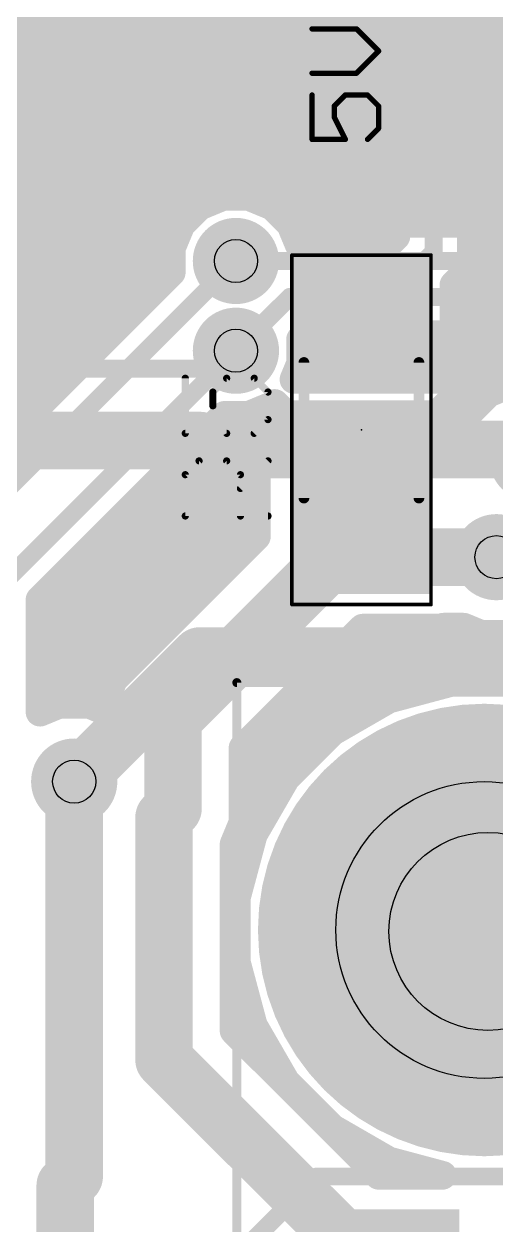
# Model space of a CAD drawing. Extents: x 0 to 10.8, y 0 to 6.1.
# Drawn here: x 4.087 to 4.35, y 3.403 to 4.072 of the extents above; entities that cross this region are included whole.
import ezdxf

# ---------------------------------------------------------------- set-up
doc = ezdxf.new("R2010")
doc.units = 0
for name, color, linetype in [('1', 22, 'CONTINUOUS'), ('116', 253, 'CONTINUOUS'), ('16', 175, 'CONTINUOUS'), ('17', 82, 'CONTINUOUS'), ('18', 82, 'CONTINUOUS'), ('20', 7, 'CONTINUOUS'), ('21', 253, 'CONTINUOUS'), ('23', 7, 'CONTINUOUS'), ('25', 253, 'CONTINUOUS'), ('29', 253, 'CONTINUOUS'), ('30', 253, 'CONTINUOUS'), ('31', 253, 'CONTINUOUS'), ('35', 253, 'CONTINUOUS'), ('39', 22, 'CONTINUOUS'), ('44', 253, 'CONTINUOUS'), ('51', 253, 'CONTINUOUS')]:
    doc.layers.add(name, color=color, linetype=linetype)

# ---------------------------------------------------------------- blocks, each defined once
blk = doc.blocks.new('RECT')
blk.add_solid([(-0.5, -0.5), (0.5, -0.5), (-0.5, 0.5), (0.5, 0.5)])
blk = doc.blocks.new('SQUAREP')
blk.add_solid([(-0.5, -0.5), (0.5, -0.5), (-0.5, 0.5), (0.5, 0.5)])
blk = doc.blocks.new('PIE')
at = {"const_width": 0.5}
blk.add_lwpolyline([(0, -0.25, 1), (0, 0.25, 1), (0, -0.25)], format="xyb", dxfattribs=at)
blk = doc.blocks.new('ROUNDV')
at = {"const_width": 0.5}
blk.add_lwpolyline([(0, -0.25, 1), (0, 0.25, 1), (0, -0.25)], format="xyb", dxfattribs=at)

msp = doc.modelspace()

# ---------------------------------------------------------------- linework, layer by layer
at = {"layer": '1'}
for points, const_width in [([(4.315, 3.945), (4.315, 4.31)], 0.01), ([(4.294, 4.278102), (4.294, 3.953697)], 0.016), ([(4.335996, 3.936299), (4.335996, 4.270583)], 0.016), ([(2.014693, 4.08), (4.294, 4.08)], 0.016), ([(4.335996, 4.08), (4.579, 4.08)], 0.016), ([(2.020996, 4.064), (4.294, 4.064)], 0.016), ([(4.335996, 4.064), (4.579, 4.064)], 0.016), ([(2.020996, 4.048), (4.294, 4.048)], 0.016), ([(4.335996, 4.048), (4.579, 4.048)], 0.016), ([(2.020996, 4.032), (4.294, 4.032)], 0.016), ([(4.335996, 4.032), (4.579, 4.032)], 0.016), ([(2.020996, 4.016), (4.294, 4.016)], 0.016), ([(4.335996, 4.016), (4.579, 4.016)], 0.016), ([(2.020996, 4), (4.294, 4)], 0.016), ([(4.335996, 4), (4.579, 4)], 0.016), ([(3.70698, 3.984), (4.294, 3.984)], 0.016), ([(4.335996, 3.984), (4.579, 3.984)], 0.016), ([(4.197835, 3.975996), (4.184606, 3.970516)], 0.016), ([(4.212161, 3.975996), (4.197835, 3.975996)], 0.016), ([(4.22539, 3.970516), (4.212161, 3.975996)], 0.016), ([(3.726508, 3.968), (4.182091, 3.968)], 0.016), ([(4.184606, 3.970516), (4.17448, 3.96039)], 0.016), ([(4.235516, 3.96039), (4.22539, 3.970516)], 0.016), ([(4.227906, 3.968), (4.294, 3.968)], 0.016), ([(4.335996, 3.968), (4.568303, 3.968)], 0.016), ([(4.17448, 3.96039), (4.169, 3.947161)], 0.016), ([(4.240059, 3.949417), (4.235516, 3.96039)], 0.016), ([(4.294, 3.953697), (4.28972, 3.949417)], 0.016), ([(3.730996, 3.952), (4.171008, 3.952)], 0.016), ([(4.169, 3.947161), (4.169, 3.933693)], 0.016), ([(4.238992, 3.952), (4.292303, 3.952)], 0.016), ([(4.28972, 3.949417), (4.240059, 3.949417)], 0.016), ([(4.335996, 3.952), (4.552303, 3.952)], 0.016), ([(4.275, 3.905), (4.315, 3.945)], 0.01), ([(3.728161, 3.936), (4.169, 3.936)], 0.016), ([(4.169, 3.933693), (4.046303, 3.810996)], 0.016), ([(4.0525, 3.7875), (4.205, 3.94)], 0.01), ([(4.326339, 3.926642), (4.335996, 3.936299)], 0.016), ([(4.335697, 3.936), (4.482059, 3.936)], 0.016), ([(4.326339, 3.863799), (4.326339, 3.926642)], 0.016), ([(3.765906, 3.92), (4.155307, 3.92)], 0.016), ([(4.326339, 3.92), (4.482059, 3.92)], 0.016), ([(3.775236, 3.904), (4.139307, 3.904)], 0.016), ([(4.27485, 3.901925), (4.275, 3.905)], 0.01), ([(4.326339, 3.904), (4.482059, 3.904)], 0.016), ([(3.776693, 3.888), (4.123307, 3.888)], 0.016), ([(4.075, 3.76), (4.205, 3.89)], 0.01), ([(4.326339, 3.888), (4.482059, 3.888)], 0.016), ([(4.361445, 3.872996), (4.345642, 3.866449)], 0.016), ([(3.792693, 3.872), (4.107307, 3.872)], 0.016), ([(4.326339, 3.872), (4.359043, 3.872)], 0.016), ([(4.345642, 3.866449), (4.333547, 3.854354)], 0.016), ([(4.212161, 3.854), (4.22539, 3.85948)], 0.016), ([(4.22539, 3.85948), (4.226531, 3.860626)], 0.016), ([(4.226531, 3.860626), (4.232728, 3.854429)], 0.016), ([(4.316969, 3.854429), (4.326339, 3.863799)], 0.016), ([(3.808693, 3.856), (4.091307, 3.856)], 0.016), ([(4.095996, 3.751299), (4.198693, 3.854)], 0.016), ([(4.198693, 3.854), (4.212161, 3.854)], 0.016), ([(4.216988, 3.856), (4.231157, 3.856)], 0.016), ([(4.232728, 3.854429), (4.316969, 3.854429)], 0.016), ([(4.318539, 3.856), (4.335193, 3.856)], 0.016), ([(4.333547, 3.854354), (4.327, 3.838551)], 0.016), ([(4.184693, 3.84), (4.225382, 3.84)], 0.016), ([(4.229831, 3.844449), (4.216358, 3.830976)], 0.016), ([(4.319866, 3.844449), (4.229831, 3.844449)], 0.016), ([(4.327, 3.837311), (4.319866, 3.844449)], 0.016), ([(4.324315, 3.84), (4.327602, 3.84)], 0.016), ([(4.327, 3.838551), (4.327, 3.837311)], 0.016), ([(4.216358, 3.830976), (4.216358, 3.786512)], 0.016), ([(4.168693, 3.824), (4.216358, 3.824)], 0.016), ([(4.152693, 3.808), (4.216358, 3.808)], 0.016), ([(4.136693, 3.792), (4.216358, 3.792)], 0.016), ([(4.17, 3.685), (4.27, 3.785)], 0.032), ([(4.27, 3.785), (4.27485, 3.789957)], 0.032), ([(4.27485, 3.789957), (4.28, 3.775)], 0.032), ([(4.216358, 3.786512), (4.147906, 3.718059)], 0.016), ([(4.28, 3.775), (4.35, 3.775)], 0.032), ([(4.120693, 3.776), (4.205846, 3.776)], 0.016), ([(4.104693, 3.76), (4.189846, 3.76)], 0.016), ([(4.095996, 3.688665), (4.095996, 3.751299)], 0.016), ([(4.095996, 3.744), (4.173846, 3.744)], 0.016), ([(4.208996, 3.668843), (4.275614, 3.735461)], 0.016), ([(4.275614, 3.735461), (4.319866, 3.735461)], 0.016), ([(4.319866, 3.735461), (4.320406, 3.736)], 0.016), ([(4.320406, 3.736), (4.331791, 3.736)], 0.016), ([(4.331791, 3.736), (4.341445, 3.732)], 0.016), ([(4.341445, 3.732), (4.358551, 3.732)], 0.016), ([(4.095996, 3.728), (4.157846, 3.728)], 0.016), ([(4.268154, 3.728), (4.801, 3.728)], 0.016), ([(4.095996, 3.712), (4.141846, 3.712)], 0.016), ([(4.147906, 3.718059), (4.136937, 3.707091)], 0.016), ([(4.252154, 3.712), (4.801, 3.712)], 0.016), ([(4.136937, 3.707091), (4.131, 3.692756)], 0.016), ([(4.32513, 3.705366), (4.29002, 3.695961)], 0.016), ([(4.36148, 3.705366), (4.32513, 3.705366)], 0.016), ([(4.095996, 3.696), (4.132346, 3.696)], 0.016), ([(4.106445, 3.692996), (4.095996, 3.688665)], 0.016), ([(4.123551, 3.692996), (4.106445, 3.692996)], 0.016), ([(4.131, 3.689906), (4.123551, 3.692996)], 0.016), ([(4.131, 3.692756), (4.131, 3.689906)], 0.016), ([(4.17, 3.635), (4.17, 3.685)], 0.032), ([(4.236154, 3.696), (4.290169, 3.696)], 0.016), ([(4.29002, 3.695961), (4.258543, 3.677783)], 0.016), ([(4.220154, 3.68), (4.262382, 3.68)], 0.016), ([(4.258543, 3.677783), (4.232843, 3.652083)], 0.016), ([(4.208996, 3.62724), (4.208996, 3.668843)], 0.016), ([(4.208996, 3.664), (4.24476, 3.664)], 0.016), ([(4.115, 3.65), (4.115, 3.43)], 0.032), ([(4.232843, 3.652083), (4.214665, 3.620606)], 0.016), ([(4.208996, 3.648), (4.230488, 3.648)], 0.016), ([(4.165, 3.63), (4.17, 3.635)], 0.032), ([(4.165, 3.495), (4.165, 3.63)], 0.032), ([(4.208996, 3.632), (4.221248, 3.632)], 0.016), ([(4.203996, 3.615165), (4.208996, 3.62724)], 0.016), ([(4.214665, 3.620606), (4.20526, 3.585496)], 0.016), ([(4.203996, 3.511154), (4.203996, 3.615165)], 0.016), ([(4.204339, 3.616), (4.213433, 3.616)], 0.016), ([(4.203996, 3.6), (4.209146, 3.6)], 0.016), ([(4.20526, 3.585496), (4.20526, 3.549146)], 0.016), ([(4.203996, 3.584), (4.20526, 3.584)], 0.016), ([(4.203996, 3.568), (4.20526, 3.568)], 0.016), ([(4.203996, 3.552), (4.20526, 3.552)], 0.016), ([(4.20526, 3.549146), (4.214665, 3.514035)], 0.016), ([(4.203996, 3.536), (4.20878, 3.536)], 0.016), ([(4.203996, 3.52), (4.213067, 3.52)], 0.016), ([(4.284472, 3.430673), (4.203996, 3.511154)], 0.016), ([(4.214665, 3.514035), (4.232843, 3.482559)], 0.016), ([(4.28, 3.38), (4.165, 3.495)], 0.032), ([(4.21115, 3.504), (4.220461, 3.504)], 0.016), ([(4.22715, 3.488), (4.229697, 3.488)], 0.016), ([(4.232843, 3.482559), (4.258543, 3.456858)], 0.016), ([(4.24315, 3.472), (4.243402, 3.472)], 0.016), ([(4.258543, 3.456858), (4.29002, 3.438681)], 0.016), ([(4.25915, 3.456), (4.260028, 3.456)], 0.016), ([(4.115, 3.43), (4.11, 3.425)], 0.032), ([(4.27515, 3.44), (4.287732, 3.44)], 0.016), ([(4.29002, 3.438681), (4.319921, 3.430673)], 0.016), ([(4.11, 3.425), (4.11, 2.24)], 0.032), ([(4.319921, 3.430673), (4.284472, 3.430673)], 0.016)]:
    msp.add_lwpolyline(points, dxfattribs=dict(at, const_width=const_width))
for points, const_width in [([(4.294, 4.076, 1), (4.294, 4.084)], 0.008), ([(4.335996, 4.084, 1), (4.335996, 4.076)], 0.008), ([(4.294, 4.06, 1), (4.294, 4.068)], 0.008), ([(4.335996, 4.068, 1), (4.335996, 4.06)], 0.008), ([(4.294, 4.044, 1), (4.294, 4.052)], 0.008), ([(4.335996, 4.052, 1), (4.335996, 4.044)], 0.008), ([(4.294, 4.028, 1), (4.294, 4.036)], 0.008), ([(4.335996, 4.036, 1), (4.335996, 4.028)], 0.008), ([(4.294, 4.012, 1), (4.294, 4.02)], 0.008), ([(4.335996, 4.02, 1), (4.335996, 4.012)], 0.008), ([(4.294, 3.996, 1), (4.294, 4.004)], 0.008), ([(4.335996, 4.004, 1), (4.335996, 3.996)], 0.008), ([(4.294, 3.98, 1), (4.294, 3.988)], 0.008), ([(4.335996, 3.988, 1), (4.335996, 3.98)], 0.008), ([(4.197835, 3.979996, 1), (4.197835, 3.971996)], 0.008), ([(4.199366, 3.972301, 1), (4.196304, 3.979691)], 0.008), ([(4.213692, 3.979691, 1), (4.21063, 3.972301)], 0.008), ([(4.212161, 3.971996, 1), (4.212161, 3.979996)], 0.008), ([(4.183075, 3.974211, 1), (4.186137, 3.96682)], 0.008), ([(4.187435, 3.967687, 1), (4.181778, 3.973344)], 0.008), ([(4.182091, 3.964, 1), (4.182091, 3.972)], 0.008), ([(4.228218, 3.973344, 1), (4.222561, 3.967687)], 0.008), ([(4.223859, 3.96682, 1), (4.226921, 3.974211)], 0.008), ([(4.227906, 3.972, 1), (4.227906, 3.964)], 0.008), ([(4.294, 3.964, 1), (4.294, 3.972)], 0.008), ([(4.335996, 3.972, 1), (4.335996, 3.964)], 0.008), ([(4.171652, 3.963218, 1), (4.177309, 3.957561)], 0.008), ([(4.178176, 3.958859, 1), (4.170785, 3.961921)], 0.008), ([(4.239211, 3.96192, 1), (4.23182, 3.958859)], 0.008), ([(4.232687, 3.957561, 1), (4.238344, 3.963218)], 0.008), ([(4.296828, 3.950868, 1), (4.291172, 3.956525)], 0.008), ([(4.173, 3.947161, 1), (4.165, 3.947161)], 0.008), ([(4.171008, 3.948, 1), (4.171008, 3.956)], 0.008), ([(4.238992, 3.956, 1), (4.238992, 3.948)], 0.008), ([(4.240059, 3.953417, 1), (4.240059, 3.945417)], 0.008), ([(4.236363, 3.947887, 1), (4.243755, 3.950948)], 0.008), ([(4.286892, 3.952246, 1), (4.292549, 3.946589)], 0.008), ([(4.28972, 3.945417, 1), (4.28972, 3.953417)], 0.008), ([(4.29, 3.953697, 1), (4.298, 3.953697)], 0.008), ([(4.292303, 3.948, 1), (4.292303, 3.956)], 0.008), ([(4.335996, 3.956, 1), (4.335996, 3.948)], 0.008), ([(4.165305, 3.948692, 1), (4.172695, 3.94563)], 0.008), ([(4.3125, 3.945, 1), (4.3175, 3.945)], 0.005), ([(4.316768, 3.943232, 1), (4.313232, 3.946768)], 0.005), ([(4.171828, 3.930864, 1), (4.166172, 3.936521)], 0.008), ([(4.169, 3.932, 1), (4.169, 3.94)], 0.008), ([(4.206768, 3.938232, 1), (4.203232, 3.941768)], 0.005), ([(4.335697, 3.94, 1), (4.335697, 3.932)], 0.008), ([(4.338824, 3.933471, 1), (4.333168, 3.939128)], 0.008), ([(4.165, 3.933693, 1), (4.173, 3.933693)], 0.008), ([(4.330339, 3.926642, 1), (4.322339, 3.926642)], 0.008), ([(4.331996, 3.936299, 1), (4.339996, 3.936299)], 0.008), ([(4.155307, 3.916, 1), (4.155307, 3.924)], 0.008), ([(4.32351, 3.92947, 1), (4.329167, 3.923813)], 0.008), ([(4.326339, 3.924, 1), (4.326339, 3.916)], 0.008), ([(4.139307, 3.9, 1), (4.139307, 3.908)], 0.008), ([(4.273232, 3.906768, 1), (4.276768, 3.903232)], 0.005), ([(4.277497, 3.904879, 1), (4.272503, 3.905121)], 0.005), ([(4.326339, 3.908, 1), (4.326339, 3.9)], 0.008), ([(4.272353, 3.902047, 1), (4.277347, 3.901804)], 0.005), ([(4.123307, 3.884, 1), (4.123307, 3.892)], 0.008), ([(4.206768, 3.888232, 1), (4.203232, 3.891768)], 0.005), ([(4.326339, 3.892, 1), (4.326339, 3.884)], 0.008), ([(4.107307, 3.868, 1), (4.107307, 3.876)], 0.008), ([(4.326339, 3.876, 1), (4.326339, 3.868)], 0.008), ([(4.344111, 3.870144, 1), (4.347173, 3.862753)], 0.008), ([(4.34847, 3.86362, 1), (4.342813, 3.869277)], 0.008), ([(4.22936, 3.863454, 1), (4.223703, 3.857798)], 0.008), ([(4.229365, 3.857802, 1), (4.223698, 3.86345)], 0.008), ([(4.226921, 3.855785, 1), (4.223859, 3.863176)], 0.008), ([(4.322339, 3.863799, 1), (4.330339, 3.863799)], 0.008), ([(4.329167, 3.860971, 1), (4.32351, 3.866628)], 0.008), ([(4.091307, 3.852, 1), (4.091307, 3.86)], 0.008), ([(4.198693, 3.858, 1), (4.198693, 3.85)], 0.008), ([(4.201521, 3.851172, 1), (4.195864, 3.856828)], 0.008), ([(4.21063, 3.857695, 1), (4.213692, 3.850305)], 0.008), ([(4.212161, 3.85, 1), (4.212161, 3.858)], 0.008), ([(4.216988, 3.86, 1), (4.216988, 3.852)], 0.008), ([(4.222556, 3.862304, 1), (4.228223, 3.856657)], 0.008), ([(4.232728, 3.858429, 1), (4.232728, 3.850429)], 0.008), ([(4.2299, 3.851601, 1), (4.235557, 3.857258)], 0.008), ([(4.231157, 3.852, 1), (4.231157, 3.86)], 0.008), ([(4.31414, 3.857258, 1), (4.319797, 3.851601)], 0.008), ([(4.318539, 3.86, 1), (4.318539, 3.852)], 0.008), ([(4.316969, 3.850429, 1), (4.316969, 3.858429)], 0.008), ([(4.330719, 3.857183, 1), (4.336376, 3.851526)], 0.008), ([(4.337243, 3.852823, 1), (4.329852, 3.855885)], 0.008), ([(4.335193, 3.852, 1), (4.335193, 3.86)], 0.008), ([(4.184693, 3.844, 1), (4.184693, 3.836)], 0.008), ([(4.225382, 3.836, 1), (4.225382, 3.844)], 0.008), ([(4.229831, 3.848449, 1), (4.229831, 3.840449)], 0.008), ([(4.232659, 3.84162, 1), (4.227002, 3.847277)], 0.008), ([(4.322695, 3.847276, 1), (4.317037, 3.841621)], 0.008), ([(4.319866, 3.840449, 1), (4.319866, 3.848449)], 0.008), ([(4.324315, 3.844, 1), (4.324315, 3.836)], 0.008), ([(4.327602, 3.836, 1), (4.327602, 3.844)], 0.008), ([(4.331, 3.838551, 1), (4.323, 3.838551)], 0.008), ([(4.323305, 3.840082, 1), (4.330695, 3.83702)], 0.008), ([(4.323, 3.837311, 1), (4.331, 3.837311)], 0.008), ([(4.324171, 3.834483, 1), (4.329829, 3.840139)], 0.008), ([(4.220358, 3.830976, 1), (4.212358, 3.830976)], 0.008), ([(4.21353, 3.833805, 1), (4.219187, 3.828148)], 0.008), ([(4.168693, 3.828, 1), (4.168693, 3.82)], 0.008), ([(4.216358, 3.82, 1), (4.216358, 3.828)], 0.008), ([(4.152693, 3.812, 1), (4.152693, 3.804)], 0.008), ([(4.216358, 3.804, 1), (4.216358, 3.812)], 0.008), ([(4.136693, 3.796, 1), (4.136693, 3.788)], 0.008), ([(4.216358, 3.788, 1), (4.216358, 3.796)], 0.008), ([(4.275657, 3.779343, 1), (4.264343, 3.790657)], 0.016), ([(4.282415, 3.792561, 1), (4.267286, 3.787352)], 0.016), ([(4.280568, 3.784361, 1), (4.269133, 3.795552)], 0.016), ([(4.219187, 3.783683, 1), (4.21353, 3.78934)], 0.008), ([(4.264282, 3.790595, 1), (4.275718, 3.779405)], 0.016), ([(4.212358, 3.786512, 1), (4.220358, 3.786512)], 0.008), ([(4.28, 3.783, 1), (4.28, 3.767)], 0.016), ([(4.35, 3.767, 1), (4.35, 3.783)], 0.016), ([(4.120693, 3.78, 1), (4.120693, 3.772)], 0.008), ([(4.205846, 3.772, 1), (4.205846, 3.78)], 0.008), ([(4.272436, 3.772396, 1), (4.287564, 3.777604)], 0.016), ([(4.104693, 3.764, 1), (4.104693, 3.756)], 0.008), ([(4.189846, 3.756, 1), (4.189846, 3.764)], 0.008), ([(4.099996, 3.751299, 1), (4.091996, 3.751299)], 0.008), ([(4.093168, 3.754128, 1), (4.098825, 3.748471)], 0.008), ([(4.095996, 3.748, 1), (4.095996, 3.74)], 0.008), ([(4.173846, 3.74, 1), (4.173846, 3.748)], 0.008), ([(4.275614, 3.739461, 1), (4.275614, 3.731461)], 0.008), ([(4.278443, 3.732632, 1), (4.272786, 3.738289)], 0.008), ([(4.317038, 3.738289, 1), (4.322695, 3.732632)], 0.008), ([(4.320406, 3.74, 1), (4.320406, 3.732)], 0.008), ([(4.323234, 3.733172, 1), (4.317577, 3.738828)], 0.008), ([(4.319866, 3.731461, 1), (4.319866, 3.739461)], 0.008), ([(4.333323, 3.739695, 1), (4.33026, 3.732305)], 0.008), ([(4.331791, 3.732, 1), (4.331791, 3.74)], 0.008), ([(4.341445, 3.736, 1), (4.341445, 3.728)], 0.008), ([(4.095996, 3.732, 1), (4.095996, 3.724)], 0.008), ([(4.157846, 3.724, 1), (4.157846, 3.732)], 0.008), ([(4.268154, 3.732, 1), (4.268154, 3.724)], 0.008), ([(4.339914, 3.728305, 1), (4.342976, 3.735695)], 0.008), ([(4.095996, 3.716, 1), (4.095996, 3.708)], 0.008), ([(4.141846, 3.708, 1), (4.141846, 3.716)], 0.008), ([(4.145077, 3.720887, 1), (4.150734, 3.715231)], 0.008), ([(4.150734, 3.715231, 1), (4.145077, 3.720887)], 0.008), ([(4.252154, 3.716, 1), (4.252154, 3.708)], 0.008), ([(4.134109, 3.709919, 1), (4.139765, 3.704262)], 0.008), ([(4.140633, 3.70556, 1), (4.133241, 3.708621)], 0.008), ([(4.32513, 3.709366, 1), (4.32513, 3.701366)], 0.008), ([(4.326165, 3.701502, 1), (4.324095, 3.70923)], 0.008), ([(4.095996, 3.7, 1), (4.095996, 3.692)], 0.008), ([(4.106445, 3.696996, 1), (4.106445, 3.688996)], 0.008), ([(4.107976, 3.689301, 1), (4.104913, 3.696691)], 0.008), ([(4.125084, 3.696691, 1), (4.122018, 3.689301)], 0.008), ([(4.123551, 3.688996, 1), (4.123551, 3.696996)], 0.008), ([(4.135, 3.692756, 1), (4.127, 3.692756)], 0.008), ([(4.132346, 3.692, 1), (4.132346, 3.7)], 0.008), ([(4.178, 3.685, 1), (4.162, 3.685)], 0.016), ([(4.236154, 3.7, 1), (4.236154, 3.692)], 0.008), ([(4.288985, 3.699824, 1), (4.291055, 3.692097)], 0.008), ([(4.29202, 3.692497, 1), (4.288019, 3.699425)], 0.008), ([(4.290169, 3.692, 1), (4.290169, 3.7)], 0.008), ([(4.094465, 3.692361, 1), (4.097528, 3.68497)], 0.008), ([(4.127304, 3.694287, 1), (4.134696, 3.691225)], 0.008), ([(4.127, 3.689906, 1), (4.135, 3.689906)], 0.008), ([(4.129467, 3.686211, 1), (4.132533, 3.6936)], 0.008), ([(4.164343, 3.690657, 1), (4.175657, 3.679343)], 0.016), ([(4.091996, 3.688665, 1), (4.099996, 3.688665)], 0.008), ([(4.220154, 3.684, 1), (4.220154, 3.676)], 0.008), ([(4.262382, 3.676, 1), (4.262382, 3.684)], 0.008), ([(4.256543, 3.681247, 1), (4.260544, 3.67432)], 0.008), ([(4.261372, 3.674955, 1), (4.255715, 3.680612)], 0.008), ([(4.212996, 3.668843, 1), (4.204996, 3.668843)], 0.008), ([(4.206168, 3.671671, 1), (4.211824, 3.666014)], 0.008), ([(4.208996, 3.668, 1), (4.208996, 3.66)], 0.008), ([(4.24476, 3.66, 1), (4.24476, 3.668)], 0.008), ([(4.123, 3.65, 1), (4.107, 3.65)], 0.016), ([(4.236306, 3.650082, 1), (4.229379, 3.654083)], 0.008), ([(4.208996, 3.652, 1), (4.208996, 3.644)], 0.008), ([(4.230014, 3.654911, 1), (4.235671, 3.649254)], 0.008), ([(4.230488, 3.644, 1), (4.230488, 3.652)], 0.008), ([(4.175657, 3.629343, 1), (4.164343, 3.640657)], 0.016), ([(4.173, 3.63, 1), (4.157, 3.63)], 0.016), ([(4.159343, 3.635657, 1), (4.170657, 3.624343)], 0.016), ([(4.162, 3.635, 1), (4.178, 3.635)], 0.016), ([(4.208996, 3.636, 1), (4.208996, 3.628)], 0.008), ([(4.221248, 3.628, 1), (4.221248, 3.636)], 0.008), ([(4.212692, 3.62571, 1), (4.2053, 3.62877)], 0.008), ([(4.204996, 3.62724, 1), (4.212996, 3.62724)], 0.008), ([(4.211201, 3.622607, 1), (4.218129, 3.618606)], 0.008), ([(4.218529, 3.619571, 1), (4.210802, 3.621641)], 0.008), ([(4.207996, 3.615165, 1), (4.199996, 3.615165)], 0.008), ([(4.2003, 3.616696, 1), (4.207692, 3.613635)], 0.008), ([(4.204339, 3.62, 1), (4.204339, 3.612)], 0.008), ([(4.213433, 3.612, 1), (4.213433, 3.62)], 0.008), ([(4.203996, 3.604, 1), (4.203996, 3.596)], 0.008), ([(4.209146, 3.596, 1), (4.209146, 3.604)], 0.008), ([(4.20926, 3.585496, 1), (4.20126, 3.585496)], 0.008), ([(4.203996, 3.588, 1), (4.203996, 3.58)], 0.008), ([(4.201396, 3.586531, 1), (4.209124, 3.584461)], 0.008), ([(4.20526, 3.58, 1), (4.20526, 3.588)], 0.008), ([(4.203996, 3.572, 1), (4.203996, 3.564)], 0.008), ([(4.20526, 3.564, 1), (4.20526, 3.572)], 0.008), ([(4.203996, 3.556, 1), (4.203996, 3.548)], 0.008), ([(4.20526, 3.548, 1), (4.20526, 3.556)], 0.008), ([(4.209124, 3.550181, 1), (4.201396, 3.548111)], 0.008), ([(4.20126, 3.549146, 1), (4.20926, 3.549146)], 0.008), ([(4.203996, 3.54, 1), (4.203996, 3.532)], 0.008), ([(4.20878, 3.532, 1), (4.20878, 3.54)], 0.008), ([(4.203996, 3.524, 1), (4.203996, 3.516)], 0.008), ([(4.213067, 3.516, 1), (4.213067, 3.524)], 0.008), ([(4.206825, 3.513982, 1), (4.201168, 3.508325)], 0.008), ([(4.218129, 3.516036, 1), (4.211201, 3.512035)], 0.008), ([(4.210802, 3.513, 1), (4.218529, 3.51507)], 0.008), ([(4.199996, 3.511154, 1), (4.207996, 3.511154)], 0.008), ([(4.170657, 3.500657, 1), (4.159343, 3.489343)], 0.016), ([(4.21115, 3.508, 1), (4.21115, 3.5)], 0.008), ([(4.220461, 3.5, 1), (4.220461, 3.508)], 0.008), ([(4.157, 3.495, 1), (4.173, 3.495)], 0.016), ([(4.22715, 3.492, 1), (4.22715, 3.484)], 0.008), ([(4.229697, 3.484, 1), (4.229697, 3.492)], 0.008), ([(4.235671, 3.485387, 1), (4.230014, 3.479731)], 0.008), ([(4.229379, 3.480559, 1), (4.236306, 3.484559)], 0.008), ([(4.24315, 3.476, 1), (4.24315, 3.468)], 0.008), ([(4.243402, 3.468, 1), (4.243402, 3.476)], 0.008), ([(4.260544, 3.460322, 1), (4.256543, 3.453394)], 0.008), ([(4.25915, 3.46, 1), (4.25915, 3.452)], 0.008), ([(4.255715, 3.45403, 1), (4.261372, 3.459687)], 0.008), ([(4.260028, 3.452, 1), (4.260028, 3.46)], 0.008), ([(4.120657, 3.424343, 1), (4.109343, 3.435657)], 0.016), ([(4.27515, 3.444, 1), (4.27515, 3.436)], 0.008), ([(4.291054, 3.442545, 1), (4.288985, 3.434817)], 0.008), ([(4.287732, 3.436, 1), (4.287732, 3.444)], 0.008), ([(4.288019, 3.435217, 1), (4.29202, 3.442145)], 0.008), ([(4.118, 3.425, 1), (4.102, 3.425)], 0.016), ([(4.284472, 3.434673, 1), (4.284472, 3.426673)], 0.008), ([(4.319921, 3.426673, 1), (4.319921, 3.434673)], 0.008), ([(4.104343, 3.430657, 1), (4.115657, 3.419343)], 0.016), ([(4.107, 3.43, 1), (4.123, 3.43)], 0.016), ([(4.281644, 3.427845, 1), (4.287301, 3.433502)], 0.008), ([(4.318886, 3.426809, 1), (4.320956, 3.434537)], 0.008)]:
    msp.add_lwpolyline(points, format="xyb", dxfattribs=dict(at, const_width=const_width))
at = {"layer": '116'}
for points, const_width in [([(4.205, 3.930079, 1), (4.205, 3.949921, 1), (4.205, 3.930079)], 0.008071), ([(4.205, 3.880079, 1), (4.205, 3.899921, 1), (4.205, 3.880079)], 0.008071), ([(4.35, 3.765079, 1), (4.35, 3.784921, 1), (4.35, 3.765079)], 0.008071), ([(4.115, 3.640079, 1), (4.115, 3.659921, 1), (4.115, 3.640079)], 0.008071), ([(4.343307, 3.522047, 1), (4.343307, 3.612598, 1), (4.343307, 3.522047)], 0.07874), ([(4.345276, 3.535039, 1), (4.345276, 3.598031, 1), (4.345276, 3.535039)], 0.051181)]:
    msp.add_lwpolyline(points, format="xyb", dxfattribs=dict(at, const_width=const_width))
at = {"layer": '16'}
for points, const_width in [([(4.461917, 4.301614), (4.081299, 3.920996)], 0.016), ([(4.09, 3.9), (4.5, 4.31)], 0.01), ([(4.194173, 3.974476), (4.49028, 4.270583)], 0.016), ([(1.324697, 4.08), (4.240303, 4.08)], 0.016), ([(4.299697, 4.08), (4.525303, 4.08)], 0.016), ([(1.846917, 4.064), (4.224303, 4.064)], 0.016), ([(4.283697, 4.064), (4.509303, 4.064)], 0.016), ([(1.976122, 4.048), (4.208303, 4.048)], 0.016), ([(4.267697, 4.048), (4.493303, 4.048)], 0.016), ([(1.976122, 4.032), (4.192303, 4.032)], 0.016), ([(4.251697, 4.032), (4.477303, 4.032)], 0.016), ([(1.976122, 4.016), (4.176303, 4.016)], 0.016), ([(4.235697, 4.016), (4.461303, 4.016)], 0.016), ([(1.979693, 4), (4.160303, 4)], 0.016), ([(4.219697, 4), (4.445303, 4)], 0.016), ([(3.70698, 3.984), (4.144303, 3.984)], 0.016), ([(4.203697, 3.984), (4.429303, 3.984)], 0.016), ([(4.197835, 3.975996), (4.194173, 3.974476)], 0.016), ([(4.212161, 3.975996), (4.197835, 3.975996)], 0.016), ([(4.22539, 3.970516), (4.212161, 3.975996)], 0.016), ([(3.776693, 3.968), (4.128303, 3.968)], 0.016), ([(4.234909, 3.960996), (4.22539, 3.970516)], 0.016), ([(4.227906, 3.968), (4.413303, 3.968)], 0.016), ([(4.406299, 3.960996), (4.234909, 3.960996)], 0.016), ([(3.792693, 3.952), (4.112303, 3.952)], 0.016), ([(3.808693, 3.936), (4.096303, 3.936)], 0.016), ([(4.205, 3.94), (4.415, 3.94)], 0.01), ([(4.081299, 3.920996), (3.823697, 3.920996)], 0.016), ([(4.205, 3.89), (4.235, 3.92)], 0.01), ([(4.235, 3.92), (4.69, 3.92)], 0.01), ([(4.240996, 3.896299), (4.243697, 3.899)], 0.016), ([(4.243697, 3.899), (4.698697, 3.899)], 0.016), ([(3.815, 3.9), (4.09, 3.9)], 0.01), ([(4.240996, 3.882835), (4.240996, 3.896299)], 0.016), ([(4.205, 3.89), (4.195, 3.88)], 0.01), ([(4.240996, 3.888), (6.910063, 3.888)], 0.016), ([(4.237331, 3.873996), (4.240996, 3.882835)], 0.016), ([(4.195, 3.88), (3.805, 3.88)], 0.01), ([(4.372756, 3.873996), (4.237331, 3.873996)], 0.016), ([(1.705, 3.84), (4.185, 3.84)], 0.032), ([(4.185, 3.84), (4.19, 3.835)], 0.032), ([(4.19, 3.835), (4.365, 3.835)], 0.032), ([(4.365, 3.835), (4.37, 3.83)], 0.032), ([(4.35, 3.775), (4.455, 3.775)], 0.032), ([(4.185, 3.72), (4.115, 3.65)], 0.032), ([(4.435, 3.72), (4.185, 3.72)], 0.032), ([(3.495, 2.675), (4.25, 3.43)], 0.01), ([(4.25, 3.43), (4.47, 3.43)], 0.01)]:
    msp.add_lwpolyline(points, dxfattribs=dict(at, const_width=const_width))
for points, const_width in [([(4.240303, 4.076, 1), (4.240303, 4.084)], 0.008), ([(4.299697, 4.084, 1), (4.299697, 4.076)], 0.008), ([(4.224303, 4.06, 1), (4.224303, 4.068)], 0.008), ([(4.283697, 4.068, 1), (4.283697, 4.06)], 0.008), ([(4.208303, 4.044, 1), (4.208303, 4.052)], 0.008), ([(4.267697, 4.052, 1), (4.267697, 4.044)], 0.008), ([(4.192303, 4.028, 1), (4.192303, 4.036)], 0.008), ([(4.251697, 4.036, 1), (4.251697, 4.028)], 0.008), ([(4.176303, 4.012, 1), (4.176303, 4.02)], 0.008), ([(4.235697, 4.02, 1), (4.235697, 4.012)], 0.008), ([(4.160303, 3.996, 1), (4.160303, 4.004)], 0.008), ([(4.219697, 4.004, 1), (4.219697, 3.996)], 0.008), ([(4.144303, 3.98, 1), (4.144303, 3.988)], 0.008), ([(4.203697, 3.988, 1), (4.203697, 3.98)], 0.008), ([(4.19264, 3.978171, 1), (4.195707, 3.970782)], 0.008), ([(4.191345, 3.977305, 1), (4.197002, 3.971648)], 0.008), ([(4.197835, 3.979996, 1), (4.197835, 3.971996)], 0.008), ([(4.199368, 3.972302, 1), (4.196301, 3.97969)], 0.008), ([(4.213692, 3.979691, 1), (4.21063, 3.972301)], 0.008), ([(4.212161, 3.971996, 1), (4.212161, 3.979996)], 0.008), ([(4.128303, 3.964, 1), (4.128303, 3.972)], 0.008), ([(4.228218, 3.973344, 1), (4.222561, 3.967687)], 0.008), ([(4.223859, 3.96682, 1), (4.226921, 3.974211)], 0.008), ([(4.227906, 3.972, 1), (4.227906, 3.964)], 0.008), ([(4.234909, 3.964996, 1), (4.234909, 3.956996)], 0.008), ([(4.232081, 3.958168, 1), (4.237738, 3.963824)], 0.008), ([(4.112303, 3.948, 1), (4.112303, 3.956)], 0.008), ([(4.096303, 3.932, 1), (4.096303, 3.94)], 0.008), ([(4.205, 3.9425, 1), (4.205, 3.9375)], 0.005), ([(4.078471, 3.923824, 1), (4.084128, 3.918168)], 0.008), ([(4.081299, 3.916996, 1), (4.081299, 3.924996)], 0.008), ([(4.235, 3.9225, 1), (4.235, 3.9175)], 0.005), ([(4.236768, 3.918232, 1), (4.233232, 3.921768)], 0.005), ([(4.243697, 3.903, 1), (4.243697, 3.895)], 0.008), ([(4.246525, 3.896172, 1), (4.240868, 3.901828)], 0.008), ([(4.088232, 3.901768, 1), (4.091768, 3.898232)], 0.005), ([(4.09, 3.8975, 1), (4.09, 3.9025)], 0.005), ([(4.244996, 3.896299, 1), (4.236996, 3.896299)], 0.008), ([(4.238168, 3.899128, 1), (4.243824, 3.893471)], 0.008), ([(4.203232, 3.891768, 1), (4.206768, 3.888232)], 0.005), ([(4.206768, 3.888232, 1), (4.203232, 3.891768)], 0.005), ([(4.240996, 3.892, 1), (4.240996, 3.884)], 0.008), ([(4.244691, 3.881302, 1), (4.237301, 3.884367)], 0.008), ([(4.193232, 3.881768, 1), (4.196768, 3.878232)], 0.005), ([(4.195, 3.8775, 1), (4.195, 3.8825)], 0.005), ([(4.237331, 3.877996, 1), (4.237331, 3.869996)], 0.008), ([(4.236996, 3.882835, 1), (4.244996, 3.882835)], 0.008), ([(4.233636, 3.875528, 1), (4.241026, 3.872464)], 0.008), ([(4.190657, 3.845657, 1), (4.179343, 3.834343)], 0.016), ([(4.185, 3.832, 1), (4.185, 3.848)], 0.016), ([(4.19, 3.843, 1), (4.19, 3.827)], 0.016), ([(4.184343, 3.829343, 1), (4.195657, 3.840657)], 0.016), ([(4.370657, 3.840657, 1), (4.359343, 3.829343)], 0.016), ([(4.35, 3.783, 1), (4.35, 3.767)], 0.016), ([(4.185, 3.728, 1), (4.185, 3.712)], 0.016), ([(4.190657, 3.714343, 1), (4.179343, 3.725657)], 0.016), ([(4.109343, 3.655657, 1), (4.120657, 3.644343)], 0.016), ([(4.25, 3.4325, 1), (4.25, 3.4275)], 0.005), ([(4.251768, 3.428232, 1), (4.248232, 3.431768)], 0.005)]:
    msp.add_lwpolyline(points, format="xyb", dxfattribs=dict(at, const_width=const_width))
at = {"layer": '20'}
for centre, radius in [((4.343307, 3.567323), 0.082677), ((4.345276, 3.566535), 0.055118)]:
    msp.add_circle(centre, radius, dxfattribs=at)
at = {"layer": '21', "const_width": 0.005}
for points in [[(4.205512, 0.358661), (4.205512, 3.705118)], [(4.205512, 3.705118), (6.410236, 3.705118)]]:
    msp.add_lwpolyline(points, dxfattribs=at)
at = {"layer": '21', "const_width": 0.0025}
for points in [[(4.206762, 3.705118, 1), (4.204262, 3.705118)], [(4.205512, 3.706368, 1), (4.205512, 3.703868)]]:
    msp.add_lwpolyline(points, format="xyb", dxfattribs=at)
at = {"layer": '23'}
msp.add_point((4.27485, 3.845941), dxfattribs=at)
at = {"layer": '25'}
for points, const_width in [([(4.272075, 4.069276), (4.247386, 4.069276)], 0.003), ([(4.284417, 4.056933), (4.272075, 4.069276)], 0.003), ([(4.272075, 4.044591), (4.284417, 4.056933)], 0.003), ([(4.247386, 4.044591), (4.272075, 4.044591)], 0.003), ([(4.247386, 4.032445), (4.247386, 4.00776)], 0.003), ([(4.259732, 4.026276), (4.265902, 4.032445)], 0.003), ([(4.259732, 4.020102), (4.259732, 4.026276)], 0.003), ([(4.265902, 4.032445), (4.278248, 4.032445)], 0.003), ([(4.278248, 4.032445), (4.284417, 4.026276)], 0.003), ([(4.284417, 4.026276), (4.284417, 4.013929)], 0.003), ([(4.265902, 4.00776), (4.259732, 4.020102)], 0.003), ([(4.284417, 4.013929), (4.278248, 4.00776)], 0.003), ([(4.247386, 4.00776), (4.265902, 4.00776)], 0.003), ([(4.176815, 3.874665), (4.176815, 3.843976)], 0.004), ([(4.192161, 3.866992), (4.199835, 3.874665)], 0.004), ([(4.199835, 3.874665), (4.215181, 3.874665)], 0.004), ([(4.215181, 3.874665), (4.22285, 3.866992)], 0.004), ([(4.192161, 3.859319), (4.192161, 3.866992)], 0.004), ([(4.22285, 3.866992), (4.22285, 3.851646)], 0.004), ([(4.199835, 3.843976), (4.192161, 3.859319)], 0.004), ([(4.22285, 3.851646), (4.215181, 3.843976)], 0.004), ([(4.176815, 3.843976), (4.199835, 3.843976)], 0.004), ([(4.176815, 3.820957), (4.184488, 3.82863)], 0.004), ([(4.184488, 3.82863), (4.199835, 3.82863)], 0.004), ([(4.199835, 3.82863), (4.207508, 3.820957)], 0.004), ([(4.207508, 3.813283), (4.22285, 3.82863)], 0.004), ([(4.176815, 3.797941), (4.176815, 3.820957)], 0.004), ([(4.207508, 3.820957), (4.207508, 3.797941)], 0.004), ([(4.22285, 3.797941), (4.176815, 3.797941)], 0.004)]:
    msp.add_lwpolyline(points, dxfattribs=dict(at, const_width=const_width))
for points, const_width in [([(4.247386, 4.070026, 1), (4.247386, 4.068526)], 0.0015), ([(4.272605, 4.069806, 1), (4.271544, 4.068745)], 0.0015), ([(4.272075, 4.068526, 1), (4.272075, 4.070026)], 0.0015), ([(4.284948, 4.056403, 1), (4.283887, 4.057463)], 0.0015), ([(4.283887, 4.056403, 1), (4.284948, 4.057463)], 0.0015), ([(4.247386, 4.045341, 1), (4.247386, 4.043841)], 0.0015), ([(4.271544, 4.045121, 1), (4.272605, 4.04406)], 0.0015), ([(4.272075, 4.043841, 1), (4.272075, 4.045341)], 0.0015), ([(4.248136, 4.032445, 1), (4.246636, 4.032445)], 0.0015), ([(4.260482, 4.026276, 1), (4.258982, 4.026276)], 0.0015), ([(4.259202, 4.026806, 1), (4.260263, 4.025745)], 0.0015), ([(4.265902, 4.033195, 1), (4.265902, 4.031695)], 0.0015), ([(4.266432, 4.031915, 1), (4.265371, 4.032975)], 0.0015), ([(4.278778, 4.032975, 1), (4.277718, 4.031915)], 0.0015), ([(4.278248, 4.031695, 1), (4.278248, 4.033195)], 0.0015), ([(4.285167, 4.026276, 1), (4.283667, 4.026276)], 0.0015), ([(4.283887, 4.025745, 1), (4.284948, 4.026806)], 0.0015), ([(4.260403, 4.020438, 1), (4.259061, 4.019767)], 0.0015), ([(4.258982, 4.020102, 1), (4.260482, 4.020102)], 0.0015), ([(4.283667, 4.013929, 1), (4.285167, 4.013929)], 0.0015), ([(4.284948, 4.013399, 1), (4.283887, 4.014459)], 0.0015), ([(4.247386, 4.00851, 1), (4.247386, 4.00701)], 0.0015), ([(4.246636, 4.00776, 1), (4.248136, 4.00776)], 0.0015), ([(4.265231, 4.007425, 1), (4.266572, 4.008095)], 0.0015), ([(4.265902, 4.00701, 1), (4.265902, 4.00851)], 0.0015), ([(4.277718, 4.00829, 1), (4.278778, 4.00723)], 0.0015), ([(4.177815, 3.874665, 1), (4.175815, 3.874665)], 0.002), ([(4.199835, 3.875665, 1), (4.199835, 3.873665)], 0.002), ([(4.200542, 3.873958, 1), (4.199128, 3.875372)], 0.002), ([(4.215888, 3.875372, 1), (4.214474, 3.873958)], 0.002), ([(4.215181, 3.873665, 1), (4.215181, 3.875665)], 0.002), ([(4.193161, 3.866992, 1), (4.191161, 3.866992)], 0.002), ([(4.191454, 3.867699, 1), (4.192869, 3.866285)], 0.002), ([(4.22385, 3.866992, 1), (4.22185, 3.866992)], 0.002), ([(4.222143, 3.866285, 1), (4.223558, 3.867699)], 0.002), ([(4.191161, 3.859319, 1), (4.193161, 3.859319)], 0.002), ([(4.193056, 3.859766, 1), (4.191267, 3.858872)], 0.002), ([(4.223558, 3.850939, 1), (4.222143, 3.852353)], 0.002), ([(4.22185, 3.851646, 1), (4.22385, 3.851646)], 0.002), ([(4.176815, 3.844976, 1), (4.176815, 3.842976)], 0.002), ([(4.175815, 3.843976, 1), (4.177815, 3.843976)], 0.002), ([(4.19894, 3.843529, 1), (4.200729, 3.844424)], 0.002), ([(4.199835, 3.842976, 1), (4.199835, 3.844976)], 0.002), ([(4.214474, 3.844683, 1), (4.215888, 3.843269)], 0.002), ([(4.184488, 3.82963, 1), (4.184488, 3.82763)], 0.002), ([(4.185195, 3.827923, 1), (4.183781, 3.829337)], 0.002), ([(4.200542, 3.829337, 1), (4.199128, 3.827923)], 0.002), ([(4.199835, 3.82763, 1), (4.199835, 3.82963)], 0.002), ([(4.223558, 3.827923, 1), (4.222143, 3.829337)], 0.002), ([(4.177815, 3.820957, 1), (4.175815, 3.820957)], 0.002), ([(4.176108, 3.821664, 1), (4.177522, 3.82025)], 0.002), ([(4.208508, 3.820957, 1), (4.206508, 3.820957)], 0.002), ([(4.206801, 3.82025, 1), (4.208215, 3.821664)], 0.002), ([(4.206801, 3.81399, 1), (4.208215, 3.812576)], 0.002), ([(4.176815, 3.798941, 1), (4.176815, 3.796941)], 0.002), ([(4.22285, 3.796941, 1), (4.22285, 3.798941)], 0.002), ([(4.175815, 3.797941, 1), (4.177815, 3.797941)], 0.002), ([(4.206508, 3.797941, 1), (4.208508, 3.797941)], 0.002)]:
    msp.add_lwpolyline(points, format="xyb", dxfattribs=dict(at, const_width=const_width))
at = {"layer": '29'}
for points, const_width in [([(4.343307, 3.523984, 1), (4.343307, 3.610661, 1), (4.343307, 3.523984)], 0.086677), ([(4.345276, 3.536976, 1), (4.345276, 3.596094, 1), (4.345276, 3.536976)], 0.059118)]:
    msp.add_lwpolyline(points, format="xyb", dxfattribs=dict(at, const_width=const_width))
at = {"layer": '30'}
for points, const_width in [([(4.343307, 3.523984, 1), (4.343307, 3.610661, 1), (4.343307, 3.523984)], 0.086677), ([(4.345276, 3.536976, 1), (4.345276, 3.596094, 1), (4.345276, 3.536976)], 0.059118)]:
    msp.add_lwpolyline(points, format="xyb", dxfattribs=dict(at, const_width=const_width))
at = {"layer": '39', "const_width": 0.002}
for points in [[(4.23615, 3.748579), (4.23615, 3.943303)], [(4.23615, 3.943303), (4.313551, 3.943303)], [(4.313551, 3.943303), (4.313551, 3.748579)], [(4.313551, 3.748579), (4.23615, 3.748579)]]:
    msp.add_lwpolyline(points, dxfattribs=at)
at = {"layer": '39', "const_width": 0.001}
for points in [[(4.23665, 3.943303, 1), (4.23565, 3.943303)], [(4.23615, 3.943803, 1), (4.23615, 3.942803)], [(4.314051, 3.943303, 1), (4.313051, 3.943303)], [(4.313551, 3.942803, 1), (4.313551, 3.943803)], [(4.23615, 3.749079, 1), (4.23615, 3.748079)], [(4.23565, 3.748579, 1), (4.23665, 3.748579)], [(4.313051, 3.748579, 1), (4.314051, 3.748579)], [(4.313551, 3.748079, 1), (4.313551, 3.749079)]]:
    msp.add_lwpolyline(points, format="xyb", dxfattribs=at)
at = {"layer": '44'}
for centre in [(4.205, 3.94), (4.205, 3.89), (4.35, 3.775), (4.115, 3.65)]:
    msp.add_circle(centre, 0.012, dxfattribs=at)
at = {"layer": '51', "const_width": 0.006}
for points in [[(4.24285, 3.883441), (4.24285, 3.807941)], [(4.30685, 3.883441), (4.30685, 3.807941)]]:
    msp.add_lwpolyline(points, dxfattribs=at)
at = {"layer": '51', "const_width": 0.003}
for points in [[(4.24435, 3.883441, 1), (4.24135, 3.883441)], [(4.30835, 3.883441, 1), (4.30535, 3.883441)], [(4.24135, 3.807941, 1), (4.24435, 3.807941)], [(4.30535, 3.807941, 1), (4.30835, 3.807941)]]:
    msp.add_lwpolyline(points, format="xyb", dxfattribs=at)

# ---------------------------------------------------------------- block references
at = {"layer": '1', "xscale": 0.062992, "yscale": 0.070984, "rotation": 90}
for p in [(4.27485, 3.901925), (4.27485, 3.789957)]:
    msp.add_blockref('RECT', p, dxfattribs=at)
at = {"layer": '1', "xscale": 0.244094, "yscale": 0.244094}
msp.add_blockref('PIE', (4.343307, 3.567323), dxfattribs=at)
at = {"layer": '17', "xscale": 0.064961, "yscale": 0.064961, "rotation": 90}
msp.add_blockref('SQUAREP', (4.292913, 3.375197), dxfattribs=at)
msp.add_blockref('SQUAREP', (4.292913, 3.375197), dxfattribs=at)
at = {"layer": '18', "xscale": 0.04, "yscale": 0.04}
for p in [(4.205, 3.94), (4.205, 3.94), (4.205, 3.89), (4.205, 3.89), (4.35, 3.775), (4.35, 3.775), (4.115, 3.65), (4.115, 3.65)]:
    msp.add_blockref('ROUNDV', p, dxfattribs=at)
at = {"layer": '29'}
for name, p, xscale, yscale in [('ROUNDV', (4.205, 3.94), 0.048, 0.048), ('ROUNDV', (4.205, 3.89), 0.048, 0.048), ('ROUNDV', (4.37, 3.83), 0.048, 0.048), ('ROUNDV', (4.35, 3.775), 0.048, 0.048), ('PIE', (4.343307, 3.567323), 0.252094, 0.252094), ('ROUNDV', (4.115, 3.65), 0.048, 0.048)]:
    msp.add_blockref(name, p, dxfattribs=dict(at, xscale=xscale, yscale=yscale))
at = {"layer": '29', "rotation": 90}
for name, p, xscale, yscale in [('RECT', (4.27485, 3.901925), 0.070992, 0.078984), ('RECT', (4.27485, 3.789957), 0.070992, 0.078984), ('SQUAREP', (4.292913, 3.375197), 0.072961, 0.072961)]:
    msp.add_blockref(name, p, dxfattribs=dict(at, xscale=xscale, yscale=yscale))
at = {"layer": '30', "xscale": 0.048, "yscale": 0.048}
for p in [(4.205, 3.94), (4.205, 3.89), (4.37, 3.83), (4.35, 3.775), (4.115, 3.65)]:
    msp.add_blockref('ROUNDV', p, dxfattribs=at)
at = {"layer": '30', "xscale": 0.072961, "yscale": 0.072961, "rotation": 90}
msp.add_blockref('SQUAREP', (4.292913, 3.375197), dxfattribs=at)
at = {"layer": '31', "xscale": 0.062992, "yscale": 0.070984, "rotation": 90}
for p in [(4.27485, 3.901925), (4.27485, 3.789957)]:
    msp.add_blockref('RECT', p, dxfattribs=at)
at = {"layer": '31', "xscale": 0.244094, "yscale": 0.244094}
msp.add_blockref('PIE', (4.343307, 3.567323), dxfattribs=at)
at = {"layer": '35', "xscale": 0.023622, "yscale": 0.055118, "rotation": 90}
msp.add_blockref('RECT', (4.27485, 3.845941), dxfattribs=at)
at = {"layer": '51', "xscale": 0.029, "yscale": 0.069, "rotation": 90}
for p in [(4.27485, 3.897941), (4.27485, 3.793941)]:
    msp.add_blockref('RECT', p, dxfattribs=at)

doc.saveas('drawing.dxf')
